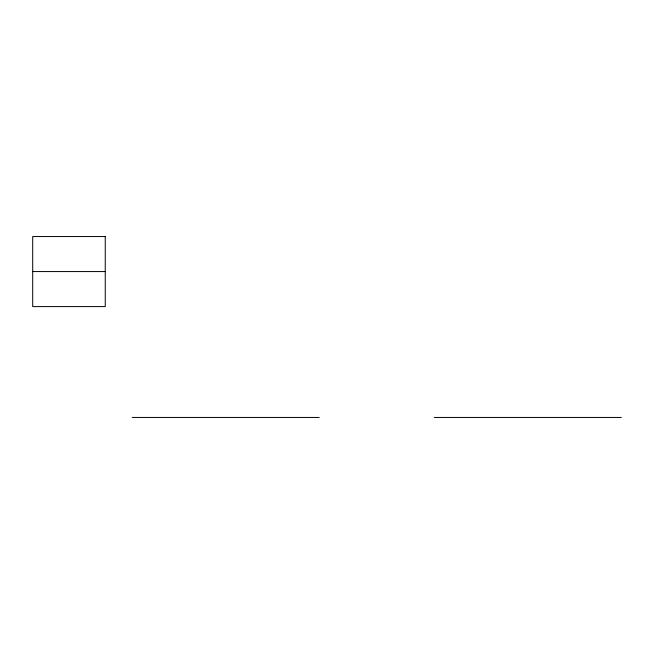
<?xml version="1.0" encoding="UTF-8"?>
<svg xmlns="http://www.w3.org/2000/svg" width="654" height="654" viewBox="0 0 654 654"><rect width="100%" height="100%" fill="white"/><g stroke="black" fill="none" stroke-linecap="round" stroke-linejoin="round"><path stroke-width="0.98" d="M32.7 271.565L105.253 271.565M132.19 417.456L319.201 417.456M434.289 417.456L621.3 417.456M105.253 236.544L32.7 236.544L32.7 306.595L105.253 306.595L105.253 236.544"/></g></svg>
